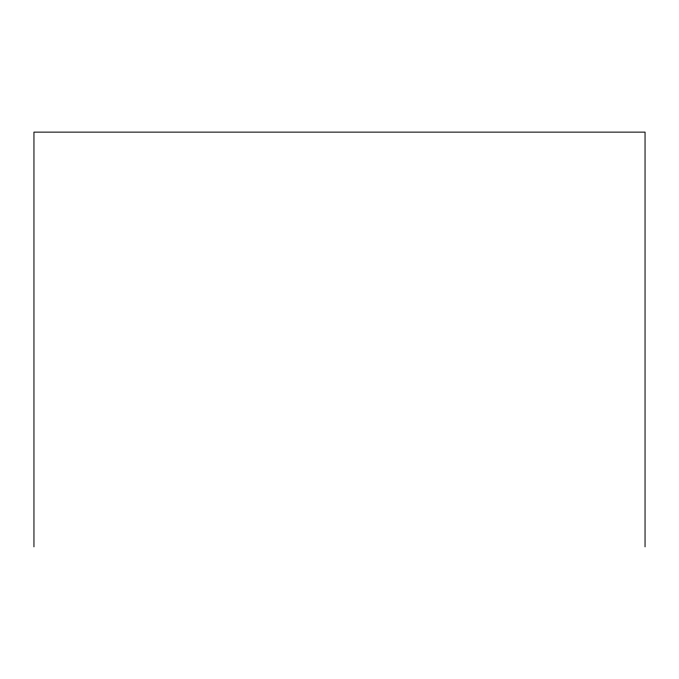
<?xml version="1.0" encoding="UTF-8"?>
<svg xmlns="http://www.w3.org/2000/svg" width="679" height="679" viewBox="0 0 679 679"><rect width="100%" height="100%" fill="white"/><g stroke="black" fill="none" stroke-linecap="round" stroke-linejoin="round"><path stroke-width="1.02" d="M645.05 546.867L645.05 132.133L33.95 132.133L33.95 546.867"/></g></svg>
